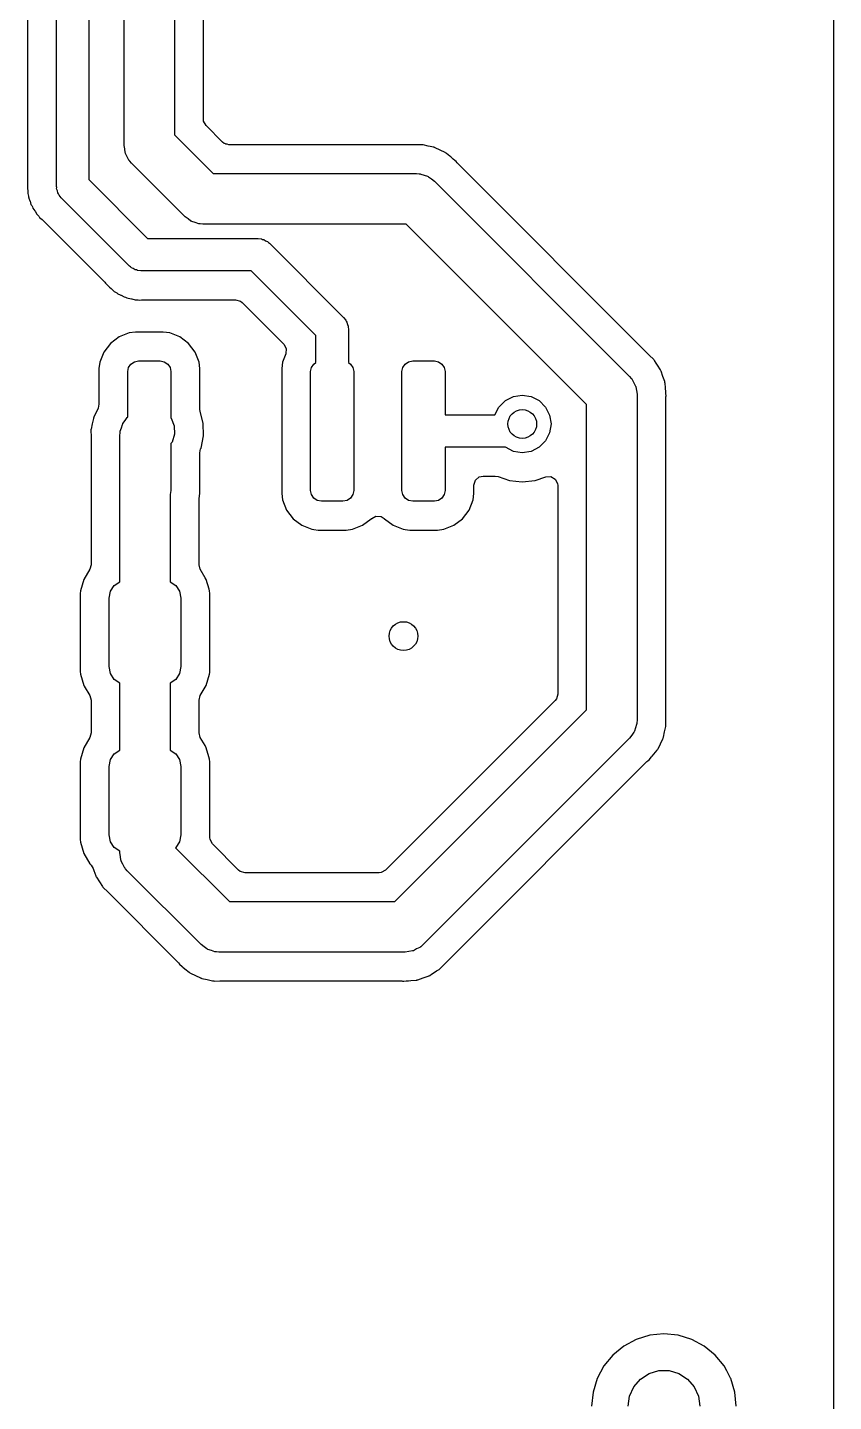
# Model space of a CAD drawing. Extents: x 0.23 to 2.97, y 0.23 to 2.17.
# Drawn here: x 2.529 to 2.97, y 0.635 to 1.387 of the extents above; entities that cross this region are included whole.
import ezdxf

# ---------------------------------------------------------------- set-up
doc = ezdxf.new("R2010")
doc.units = 0
doc.header["$MEASUREMENT"] = 0
doc.layers.add('BLACK', color=7, linetype='CONTINUOUS')

msp = doc.modelspace()

# ---------------------------------------------------------------- linework, layer by layer
at = {"layer": 'BLACK', "linetype": 'CONTINUOUS'}
for p, q in [((2.9703, 2.16533), (2.9703, 0.234665)), ((2.58222, 1.361), (2.58222, 1.68269)), ((2.60978, 1.68191), (2.60978, 1.361)), ((2.62555, 1.33663), (2.62555, 1.67115)), ((2.56286, 1.46954), (2.56286, 1.3036)), ((2.54514, 1.29993), (2.54514, 1.46363)), ((2.52937, 1.4429), (2.52937, 1.3032)), ((2.58222, 1.32234), (2.58222, 1.361)), ((2.60978, 1.361), (2.60978, 1.32805)), ((2.62566, 1.33558), (2.62555, 1.33663)), ((2.627, 1.33313), (2.62566, 1.33558)), ((2.63604, 1.32409), (2.627, 1.33313)), ((2.60978, 1.32805), (2.63096, 1.30687)), ((2.63687, 1.32342), (2.63604, 1.32409)), ((2.63764, 1.32319), (2.63687, 1.32342)), ((2.63783, 1.32306), (2.63764, 1.32319)), ((2.63861, 1.32291), (2.63783, 1.32306)), ((2.63955, 1.32263), (2.63861, 1.32291)), ((2.64, 1.32263), (2.63955, 1.32263)), ((2.64009, 1.32261), (2.64, 1.32263)), ((2.65191, 1.32261), (2.64009, 1.32261)), ((2.652, 1.32263), (2.65191, 1.32261)), ((2.69, 1.32263), (2.652, 1.32263)), ((2.69009, 1.32261), (2.69, 1.32263)), ((2.70191, 1.32261), (2.69009, 1.32261)), ((2.702, 1.32263), (2.70191, 1.32261)), ((2.74, 1.32263), (2.702, 1.32263)), ((2.74009, 1.32261), (2.74, 1.32263)), ((2.74573, 1.32261), (2.74009, 1.32261)), ((2.74858, 1.32194), (2.74573, 1.32261)), ((2.58255, 1.32038), (2.58222, 1.32234)), ((2.58279, 1.31841), (2.58255, 1.32038)), ((2.58292, 1.31815), (2.58279, 1.31841)), ((2.58297, 1.31787), (2.58292, 1.31815)), ((2.58391, 1.31612), (2.58297, 1.31787)), ((2.58479, 1.31433), (2.58391, 1.31612)), ((2.75155, 1.32133), (2.74858, 1.32194)), ((2.75182, 1.32123), (2.75155, 1.32133)), ((2.75155, 1.32133), (2.75155, 1.32133)), ((2.75155, 1.32133), (2.75155, 1.32133)), ((2.75155, 1.32133), (2.75155, 1.32133)), ((2.75209, 1.32114), (2.75182, 1.32124)), ((2.75182, 1.32124), (2.75182, 1.32123)), ((2.75236, 1.32104), (2.75209, 1.32114)), ((2.75209, 1.32114), (2.75209, 1.32114)), ((2.75507, 1.31968), (2.75236, 1.32104)), ((2.75236, 1.32104), (2.75236, 1.32104)), ((2.75236, 1.32104), (2.75236, 1.32104)), ((2.75236, 1.32104), (2.75236, 1.32104)), ((2.75781, 1.31841), (2.75507, 1.31968)), ((2.75805, 1.31825), (2.75781, 1.31841)), ((2.7583, 1.3181), (2.75805, 1.31826)), ((2.75805, 1.31826), (2.75805, 1.31825)), ((2.75854, 1.31794), (2.75829, 1.3181)), ((2.75829, 1.3181), (2.7583, 1.3181)), ((2.76034, 1.31642), (2.75854, 1.31794)), ((2.76085, 1.316), (2.76034, 1.31642)), ((2.76187, 1.3152), (2.76085, 1.316)), ((2.76209, 1.31497), (2.76187, 1.3152)), ((2.76225, 1.31482), (2.76209, 1.31497)), ((2.58504, 1.31403), (2.58479, 1.31433)), ((2.58513, 1.31388), (2.58504, 1.31403)), ((2.58534, 1.31368), (2.58513, 1.31388)), ((2.58626, 1.3126), (2.58534, 1.31368)), ((2.61551, 1.28334), (2.58626, 1.3126)), ((2.76305, 1.31415), (2.76225, 1.31482)), ((2.76383, 1.3135), (2.76305, 1.31415)), ((2.76439, 1.31275), (2.76383, 1.3135)), ((2.76486, 1.3122), (2.76439, 1.31275)), ((2.86959, 1.20747), (2.76486, 1.3122)), ((2.52932, 1.30258), (2.52929, 1.30227)), ((2.52929, 1.30227), (2.52937, 1.29954)), ((2.52937, 1.3032), (2.52931, 1.30258)), ((2.52931, 1.30258), (2.52932, 1.30258)), ((2.54529, 1.29924), (2.54514, 1.29993)), ((2.56286, 1.3036), (2.59502, 1.27143)), ((2.63096, 1.30687), (2.74219, 1.30687)), ((2.74219, 1.30687), (2.74361, 1.30675)), ((2.74361, 1.30675), (2.74389, 1.30676)), ((2.74389, 1.30676), (2.74406, 1.30671)), ((2.74406, 1.30671), (2.74446, 1.30668)), ((2.74446, 1.30668), (2.74634, 1.30603)), ((2.74634, 1.30603), (2.74824, 1.30547)), ((2.74824, 1.30547), (2.74848, 1.3053)), ((2.74848, 1.3053), (2.74875, 1.30521)), ((2.74875, 1.30521), (2.75032, 1.30398)), ((2.75032, 1.30398), (2.75193, 1.30283)), ((2.75193, 1.30283), (2.85874, 1.19602)), ((2.52937, 1.29954), (2.52937, 1.29838)), ((2.52937, 1.29838), (2.52941, 1.29811)), ((2.52941, 1.29811), (2.52943, 1.29788)), ((2.52943, 1.29788), (2.52948, 1.29605)), ((2.52948, 1.29605), (2.52948, 1.29605)), ((2.52948, 1.29605), (2.5297, 1.2953)), ((2.5297, 1.2953), (2.52986, 1.29453)), ((2.52986, 1.29453), (2.52994, 1.29392)), ((2.52994, 1.29392), (2.52996, 1.29376)), ((2.52996, 1.29376), (2.5301, 1.29339)), ((2.5301, 1.29339), (2.53063, 1.29205)), ((2.54525, 1.29854), (2.54529, 1.29924)), ((2.54567, 1.29746), (2.54525, 1.29854)), ((2.54591, 1.29633), (2.54567, 1.29746)), ((2.54632, 1.29576), (2.54591, 1.29633)), ((2.54657, 1.29511), (2.54632, 1.29576)), ((2.54774, 1.29367), (2.54657, 1.29511)), ((2.58509, 1.25631), (2.54774, 1.29367)), ((2.53063, 1.29205), (2.53071, 1.29183)), ((2.53071, 1.29183), (2.53122, 1.29007)), ((2.53122, 1.29007), (2.53122, 1.29007)), ((2.53122, 1.29007), (2.53162, 1.2894)), ((2.53162, 1.2894), (2.53196, 1.2887)), ((2.53196, 1.2887), (2.53225, 1.28797)), ((2.53225, 1.28797), (2.53225, 1.28797)), ((2.53225, 1.28797), (2.53333, 1.28649)), ((2.53333, 1.28649), (2.53345, 1.28629)), ((2.53345, 1.28629), (2.53439, 1.28472)), ((2.53439, 1.28472), (2.53494, 1.28416)), ((2.53494, 1.28416), (2.53545, 1.28357)), ((2.53545, 1.28357), (2.53591, 1.28294)), ((2.53591, 1.28294), (2.53732, 1.28177)), ((2.53732, 1.28177), (2.53749, 1.28161)), ((2.53749, 1.28161), (2.57163, 1.24747)), ((2.61713, 1.28219), (2.61551, 1.28334)), ((2.6187, 1.28097), (2.61713, 1.28219)), ((2.61897, 1.28087), (2.6187, 1.28097)), ((2.6192, 1.28071), (2.61897, 1.28087)), ((2.62111, 1.28014), (2.6192, 1.28071)), ((2.62299, 1.2795), (2.62111, 1.28014)), ((2.62338, 1.27946), (2.62299, 1.2795)), ((2.62355, 1.27941), (2.62338, 1.27946)), ((2.62383, 1.27942), (2.62355, 1.27941)), ((2.62525, 1.27931), (2.62383, 1.27942)), ((2.73648, 1.27931), (2.62525, 1.27931)), ((2.83522, 1.18057), (2.73648, 1.27931)), ((2.59502, 1.27143), (2.65543, 1.27143)), ((2.65543, 1.27143), (2.65727, 1.27124)), ((2.65727, 1.27124), (2.65791, 1.27095)), ((2.65791, 1.27095), (2.6586, 1.27084)), ((2.6586, 1.27084), (2.65957, 1.27021)), ((2.65957, 1.27021), (2.66063, 1.26974)), ((2.66063, 1.26974), (2.6611, 1.26922)), ((2.6611, 1.26922), (2.66169, 1.26884)), ((2.66169, 1.26884), (2.70226, 1.22826)), ((2.58568, 1.25593), (2.58509, 1.25631)), ((2.58615, 1.25541), (2.58568, 1.25593)), ((2.58721, 1.25494), (2.58615, 1.25541)), ((2.58818, 1.2543), (2.58721, 1.25494)), ((2.57163, 1.24747), (2.57202, 1.24699)), ((2.58887, 1.2542), (2.58818, 1.2543)), ((2.58951, 1.25391), (2.58887, 1.2542)), ((2.59136, 1.25372), (2.58951, 1.25391)), ((2.65176, 1.25372), (2.59136, 1.25372)), ((2.68714, 1.21833), (2.65176, 1.25372)), ((2.57202, 1.24699), (2.57203, 1.24699)), ((2.57203, 1.24699), (2.57223, 1.24675)), ((2.57223, 1.24675), (2.57422, 1.24489)), ((2.57422, 1.24489), (2.57504, 1.24407)), ((2.57504, 1.24407), (2.57504, 1.24407)), ((2.57504, 1.24407), (2.57525, 1.2439)), ((2.57525, 1.2439), (2.57543, 1.24375)), ((2.57543, 1.24375), (2.57677, 1.24249)), ((2.57677, 1.24249), (2.57745, 1.24212)), ((2.57745, 1.24212), (2.5781, 1.24169)), ((2.5781, 1.24169), (2.57872, 1.24121)), ((2.57872, 1.24121), (2.57998, 1.24067)), ((2.57998, 1.24067), (2.5804, 1.24048)), ((2.5804, 1.24048), (2.58061, 1.24038)), ((2.58061, 1.24038), (2.58222, 1.2395)), ((2.58222, 1.2395), (2.58298, 1.2393)), ((2.58298, 1.2393), (2.58371, 1.23905)), ((2.58371, 1.23905), (2.58443, 1.23874)), ((2.58443, 1.23874), (2.58624, 1.23845)), ((2.58624, 1.23845), (2.58647, 1.2384)), ((2.58647, 1.2384), (2.58824, 1.23795)), ((2.58824, 1.23795), (2.58903, 1.23795)), ((2.58903, 1.23795), (2.5898, 1.23789)), ((2.5898, 1.23789), (2.58988, 1.23788)), ((2.58988, 1.23788), (2.59058, 1.23777)), ((2.59058, 1.23777), (2.59175, 1.23788)), ((2.59175, 1.23788), (2.5924, 1.23794)), ((2.5924, 1.23794), (2.59263, 1.23795)), ((2.59263, 1.23795), (2.64317, 1.23795)), ((2.64317, 1.23795), (2.64585, 1.23716)), ((2.64585, 1.23716), (2.64668, 1.2365)), ((2.64668, 1.2365), (2.66952, 1.21365)), ((2.70226, 1.22826), (2.70343, 1.22682)), ((2.70343, 1.22682), (2.70368, 1.22617)), ((2.70368, 1.22617), (2.70409, 1.2256)), ((2.70409, 1.2256), (2.70433, 1.22447)), ((2.57937, 1.21767), (2.57463, 1.21407)), ((2.58491, 1.21985), (2.57937, 1.21767)), ((2.57937, 1.21767), (2.57937, 1.21767)), ((2.5884, 1.22027), (2.58491, 1.21985)), ((2.6036, 1.22027), (2.5884, 1.22027)), ((2.5884, 1.22027), (2.5884, 1.22027)), ((2.60709, 1.21985), (2.6036, 1.22027)), ((2.6036, 1.22027), (2.6036, 1.22027)), ((2.61263, 1.21767), (2.60709, 1.21985)), ((2.60709, 1.21985), (2.60709, 1.21985)), ((2.61737, 1.21407), (2.61263, 1.21767)), ((2.61263, 1.21767), (2.61263, 1.21767)), ((2.68714, 1.20359), (2.68714, 1.21833)), ((2.70433, 1.22447), (2.70475, 1.22339)), ((2.70475, 1.22339), (2.70471, 1.22269)), ((2.70471, 1.22269), (2.70486, 1.222)), ((2.70486, 1.222), (2.70486, 1.20359)), ((2.57463, 1.21407), (2.57103, 1.20932)), ((2.62097, 1.20932), (2.61737, 1.21407)), ((2.66952, 1.21365), (2.67086, 1.2112)), ((2.67086, 1.2112), (2.67066, 1.20841)), ((2.56884, 1.20378), (2.56842, 1.2003)), ((2.57103, 1.20932), (2.56884, 1.20378)), ((2.57103, 1.20932), (2.57103, 1.20932)), ((2.58464, 1.20086), (2.58592, 1.20277)), ((2.58592, 1.20277), (2.58783, 1.20405)), ((2.58783, 1.20405), (2.59009, 1.2045)), ((2.59009, 1.2045), (2.60191, 1.2045)), ((2.60191, 1.2045), (2.60417, 1.20405)), ((2.60417, 1.20405), (2.60608, 1.20277)), ((2.60608, 1.20277), (2.60736, 1.20086)), ((2.62316, 1.20378), (2.62097, 1.20932)), ((2.62097, 1.20932), (2.62097, 1.20932)), ((2.62358, 1.2003), (2.62316, 1.20378)), ((2.62316, 1.20378), (2.62316, 1.20378)), ((2.66884, 1.20378), (2.66842, 1.2003)), ((2.67063, 1.20832), (2.66884, 1.20378)), ((2.67066, 1.20841), (2.67063, 1.20832)), ((2.68464, 1.20086), (2.68592, 1.20277)), ((2.68592, 1.20277), (2.68714, 1.20359)), ((2.70486, 1.20359), (2.70608, 1.20277)), ((2.70608, 1.20277), (2.70736, 1.20086)), ((2.73464, 1.20086), (2.73592, 1.20277)), ((2.73592, 1.20277), (2.73783, 1.20405)), ((2.73783, 1.20405), (2.74009, 1.2045)), ((2.74009, 1.2045), (2.75191, 1.2045)), ((2.75191, 1.2045), (2.75417, 1.20405)), ((2.75417, 1.20405), (2.75608, 1.20277)), ((2.75608, 1.20277), (2.75736, 1.20086)), ((2.87179, 1.2054), (2.86959, 1.20747)), ((2.87197, 1.20518), (2.87179, 1.2054)), ((2.87198, 1.20518), (2.87197, 1.20518)), ((2.87216, 1.20496), (2.87198, 1.20518)), ((2.87216, 1.20495), (2.87216, 1.20496)), ((2.87234, 1.20473), (2.87216, 1.20495)), ((2.87328, 1.2032), (2.87234, 1.20473)), ((2.87234, 1.20473), (2.87234, 1.20473)), ((2.87392, 1.20215), (2.87328, 1.2032)), ((2.56842, 1.2003), (2.56842, 1.18074)), ((2.58419, 1.1986), (2.58464, 1.20086)), ((2.58419, 1.17379), (2.58419, 1.1986)), ((2.60736, 1.20086), (2.60781, 1.1986)), ((2.60781, 1.1986), (2.60781, 1.1732)), ((2.62358, 1.17801), (2.62358, 1.2003)), ((2.62358, 1.2003), (2.62358, 1.2003)), ((2.66842, 1.2003), (2.66842, 1.13194)), ((2.68419, 1.1986), (2.68464, 1.20086)), ((2.68419, 1.13364), (2.68419, 1.1986)), ((2.70736, 1.20086), (2.70781, 1.1986)), ((2.70781, 1.1986), (2.70781, 1.13364)), ((2.73419, 1.1986), (2.73464, 1.20086)), ((2.73419, 1.13364), (2.73419, 1.1986)), ((2.75736, 1.20086), (2.75781, 1.1986)), ((2.75781, 1.1986), (2.75781, 1.17498)), ((2.85874, 1.19602), (2.85966, 1.19493)), ((2.85966, 1.19493), (2.85987, 1.19474)), ((2.85987, 1.19474), (2.85996, 1.19459)), ((2.87558, 1.19963), (2.87392, 1.20215)), ((2.87571, 1.19937), (2.87558, 1.19963)), ((2.87572, 1.19937), (2.87571, 1.19937)), ((2.87584, 1.19911), (2.87572, 1.19937)), ((2.87596, 1.19885), (2.87584, 1.19911)), ((2.87584, 1.19911), (2.87584, 1.19911)), ((2.87691, 1.19598), (2.87596, 1.19885)), ((2.87596, 1.19885), (2.87596, 1.19885)), ((2.87795, 1.19314), (2.87691, 1.19598)), ((2.85996, 1.19459), (2.86021, 1.19428)), ((2.86021, 1.19428), (2.86109, 1.1925)), ((2.86109, 1.1925), (2.86203, 1.19075)), ((2.86203, 1.19075), (2.86208, 1.19047)), ((2.86208, 1.19047), (2.86221, 1.19021)), ((2.86221, 1.19021), (2.86245, 1.18824)), ((2.86245, 1.18824), (2.86278, 1.18628)), ((2.87801, 1.19285), (2.87795, 1.19314)), ((2.87795, 1.19314), (2.87795, 1.19314)), ((2.87802, 1.19286), (2.87801, 1.19285)), ((2.87808, 1.19257), (2.87802, 1.19286)), ((2.87813, 1.19229), (2.87808, 1.19257)), ((2.87808, 1.19257), (2.87808, 1.19257)), ((2.87835, 1.18983), (2.87813, 1.19229)), ((2.87813, 1.19229), (2.87813, 1.19229)), ((2.8784, 1.18928), (2.87835, 1.18983)), ((2.87855, 1.188), (2.8784, 1.18928)), ((2.87855, 1.18767), (2.87855, 1.188)), ((2.87856, 1.18746), (2.87855, 1.18767)), ((2.87862, 1.1867), (2.87856, 1.18746)), ((2.56842, 1.18074), (2.56796, 1.17864)), ((2.78726, 1.17926), (2.79074, 1.18274)), ((2.79074, 1.18274), (2.79513, 1.18498)), ((2.79513, 1.18498), (2.8, 1.18575)), ((2.8, 1.18575), (2.80487, 1.18498)), ((2.80487, 1.18498), (2.80926, 1.18274)), ((2.80926, 1.18274), (2.81274, 1.17926)), ((2.83522, 1.01371), (2.83522, 1.18057)), ((2.86278, 1.18628), (2.86278, 1.008)), ((2.87855, 1.18376), (2.8786, 1.18448)), ((2.87855, 1.00843), (2.87855, 1.18376)), ((2.8786, 1.18448), (2.87864, 1.18477)), ((2.87874, 1.18541), (2.87862, 1.1867)), ((2.87864, 1.18477), (2.87874, 1.18541)), ((2.56536, 1.17307), (2.56475, 1.17011)), ((2.56545, 1.17335), (2.56536, 1.17307)), ((2.56554, 1.17362), (2.56545, 1.17335)), ((2.56545, 1.17335), (2.56545, 1.17335)), ((2.56555, 1.17362), (2.56554, 1.17362)), ((2.56564, 1.17389), (2.56555, 1.17362)), ((2.567, 1.17659), (2.56564, 1.17389)), ((2.56796, 1.17864), (2.567, 1.17659)), ((2.5827, 1.17184), (2.58385, 1.17346)), ((2.58385, 1.17346), (2.58419, 1.17379)), ((2.60781, 1.1732), (2.60784, 1.17317)), ((2.60784, 1.17317), (2.60949, 1.16895)), ((2.62375, 1.17672), (2.62358, 1.17801)), ((2.62543, 1.17043), (2.62375, 1.17672)), ((2.75781, 1.17498), (2.78508, 1.17498)), ((2.78508, 1.17498), (2.78726, 1.17926)), ((2.81274, 1.17926), (2.81498, 1.17487)), ((2.81498, 1.17487), (2.81575, 1.17)), ((2.56399, 1.1666), (2.56396, 1.16631)), ((2.56396, 1.16631), (2.56405, 1.16329)), ((2.56401, 1.16688), (2.56399, 1.1666)), ((2.56399, 1.1666), (2.56399, 1.1666)), ((2.56402, 1.16688), (2.56401, 1.16688)), ((2.56405, 1.16717), (2.56402, 1.16688)), ((2.56475, 1.17011), (2.56405, 1.16717)), ((2.57982, 1.16372), (2.57994, 1.16514)), ((2.57992, 1.16542), (2.57997, 1.16559)), ((2.57994, 1.16514), (2.57992, 1.16542)), ((2.57997, 1.16559), (2.58001, 1.16598)), ((2.58001, 1.16598), (2.58065, 1.16786)), ((2.58065, 1.16786), (2.58122, 1.16977)), ((2.58122, 1.16977), (2.58139, 1.17)), ((2.58139, 1.17), (2.58148, 1.17027)), ((2.58148, 1.17027), (2.5827, 1.17184)), ((2.60949, 1.16895), (2.60967, 1.16441)), ((2.62564, 1.16353), (2.62543, 1.17043)), ((2.81498, 1.16513), (2.81274, 1.16074)), ((2.81575, 1.17), (2.81498, 1.16513)), ((2.56405, 1.16329), (2.56405, 1.09305)), ((2.57982, 1.108), (2.57982, 1.16372)), ((2.60838, 1.16007), (2.60781, 1.15927)), ((2.60781, 1.15927), (2.60781, 1.13364)), ((2.60967, 1.16441), (2.60838, 1.16007)), ((2.62424, 1.15676), (2.62564, 1.16353)), ((2.79074, 1.15726), (2.75781, 1.15726)), ((2.75781, 1.15726), (2.75781, 1.13364)), ((2.79513, 1.15502), (2.79074, 1.15726)), ((2.79074, 1.15726), (2.79074, 1.15726)), ((2.80926, 1.15726), (2.80487, 1.15502)), ((2.81274, 1.16074), (2.80926, 1.15726)), ((2.62358, 1.15425), (2.62404, 1.15634)), ((2.62358, 1.13194), (2.62358, 1.15425)), ((2.62404, 1.15634), (2.62424, 1.15676)), ((2.8, 1.15425), (2.79513, 1.15502)), ((2.80487, 1.15502), (2.8, 1.15425)), ((2.77358, 1.13653), (2.77437, 1.13921)), ((2.77358, 1.13194), (2.77358, 1.13653)), ((2.77437, 1.13921), (2.77648, 1.14104)), ((2.77648, 1.14104), (2.77854, 1.14149)), ((2.77854, 1.14149), (2.78521, 1.14149)), ((2.78521, 1.14149), (2.78685, 1.14121)), ((2.78685, 1.14121), (2.79294, 1.13908)), ((2.79294, 1.13908), (2.8, 1.13828)), ((2.8, 1.13828), (2.80706, 1.13908)), ((2.80706, 1.13908), (2.81285, 1.14111)), ((2.81285, 1.14111), (2.81565, 1.14125)), ((2.81565, 1.14125), (2.81807, 1.13986)), ((2.81807, 1.13986), (2.81936, 1.13738)), ((2.81936, 1.13738), (2.81945, 1.13643)), ((2.81945, 1.13643), (2.81945, 1.02229)), ((2.60781, 1.13364), (2.60738, 1.13146)), ((2.60738, 1.13146), (2.60738, 1.108)), ((2.62315, 1.12819), (2.62316, 1.12848)), ((2.62315, 1.09305), (2.62315, 1.12819)), ((2.62316, 1.12848), (2.62326, 1.12925)), ((2.62326, 1.12925), (2.62358, 1.13194)), ((2.66842, 1.13194), (2.66884, 1.12846)), ((2.66884, 1.12846), (2.67103, 1.12292)), ((2.68464, 1.13138), (2.68419, 1.13364)), ((2.68592, 1.12946), (2.68464, 1.13138)), ((2.68783, 1.12818), (2.68592, 1.12946)), ((2.69009, 1.12773), (2.68783, 1.12818)), ((2.70191, 1.12773), (2.69009, 1.12773)), ((2.70417, 1.12818), (2.70191, 1.12773)), ((2.70608, 1.12946), (2.70417, 1.12818)), ((2.70736, 1.13138), (2.70608, 1.12946)), ((2.70781, 1.13364), (2.70736, 1.13138)), ((2.73464, 1.13138), (2.73419, 1.13364)), ((2.73592, 1.12946), (2.73464, 1.13138)), ((2.73783, 1.12818), (2.73592, 1.12946)), ((2.74009, 1.12773), (2.73783, 1.12818)), ((2.75191, 1.12773), (2.74009, 1.12773)), ((2.75417, 1.12818), (2.75191, 1.12773)), ((2.75608, 1.12946), (2.75417, 1.12818)), ((2.75736, 1.13138), (2.75608, 1.12946)), ((2.75781, 1.13364), (2.75736, 1.13138)), ((2.77097, 1.12292), (2.77316, 1.12846)), ((2.77316, 1.12846), (2.77358, 1.13194)), ((2.67103, 1.12292), (2.67103, 1.12292)), ((2.67103, 1.12292), (2.67463, 1.11817)), ((2.71765, 1.11837), (2.71995, 1.11963)), ((2.71995, 1.11963), (2.72273, 1.11943)), ((2.76737, 1.11817), (2.77097, 1.12292)), ((2.67463, 1.11817), (2.67937, 1.11457)), ((2.67937, 1.11457), (2.67937, 1.11457)), ((2.67937, 1.11457), (2.68491, 1.11238)), ((2.68491, 1.11238), (2.68491, 1.11238)), ((2.68491, 1.11238), (2.68602, 1.11225)), ((2.68602, 1.11225), (2.6884, 1.11196)), ((2.7036, 1.11196), (2.70709, 1.11238)), ((2.70709, 1.11238), (2.71263, 1.11457)), ((2.71263, 1.11457), (2.71737, 1.11817)), ((2.71737, 1.11817), (2.71749, 1.11829)), ((2.71737, 1.11817), (2.71737, 1.11817)), ((2.71749, 1.11829), (2.71763, 1.11836)), ((2.71763, 1.11836), (2.71765, 1.11837)), ((2.71765, 1.11837), (2.71765, 1.11837)), ((2.72273, 1.11943), (2.72451, 1.11829)), ((2.72451, 1.11829), (2.72463, 1.11817)), ((2.72463, 1.11817), (2.72937, 1.11457)), ((2.72937, 1.11457), (2.72937, 1.11457)), ((2.72937, 1.11457), (2.73491, 1.11238)), ((2.73491, 1.11238), (2.73491, 1.11238)), ((2.73491, 1.11238), (2.73602, 1.11225)), ((2.73602, 1.11225), (2.7384, 1.11196)), ((2.7536, 1.11196), (2.75709, 1.11238)), ((2.75709, 1.11238), (2.76263, 1.11457)), ((2.76263, 1.11457), (2.76737, 1.11817)), ((2.57982, 1.08368), (2.57982, 1.108)), ((2.60738, 1.108), (2.60738, 1.08368)), ((2.6884, 1.11196), (2.6884, 1.11196)), ((2.6884, 1.11196), (2.7036, 1.11196)), ((2.7036, 1.11196), (2.7036, 1.11196)), ((2.7384, 1.11196), (2.7384, 1.11196)), ((2.7384, 1.11196), (2.7536, 1.11196)), ((2.7536, 1.11196), (2.7536, 1.11196)), ((2.56336, 1.09052), (2.56007, 1.08495)), ((2.56405, 1.09305), (2.56336, 1.09052)), ((2.62384, 1.09052), (2.62315, 1.09305)), ((2.62655, 1.08593), (2.62384, 1.09052)), ((2.56007, 1.08495), (2.55826, 1.07874)), ((2.5768, 1.08166), (2.57982, 1.08368)), ((2.60738, 1.08368), (2.6104, 1.08166)), ((2.62713, 1.08495), (2.62655, 1.08593)), ((2.62865, 1.07972), (2.62713, 1.08495)), ((2.55826, 1.07874), (2.55815, 1.07729)), ((2.55815, 1.07729), (2.55815, 1.03471)), ((2.55826, 1.07874), (2.55826, 1.07874)), ((2.57391, 1.0747), (2.57466, 1.07847)), ((2.57391, 1.0373), (2.57391, 1.0747)), ((2.57466, 1.07847), (2.5768, 1.08166)), ((2.6104, 1.08166), (2.61253, 1.07847)), ((2.61253, 1.07847), (2.61328, 1.0747)), ((2.61328, 1.0747), (2.61328, 1.0373)), ((2.62894, 1.07874), (2.62865, 1.07972)), ((2.62905, 1.07729), (2.62894, 1.07874)), ((2.62894, 1.07874), (2.62894, 1.07874)), ((2.62905, 1.03471), (2.62905, 1.07729)), ((2.57466, 1.03353), (2.57391, 1.0373)), ((2.61328, 1.0373), (2.61253, 1.03353)), ((2.55815, 1.03471), (2.55826, 1.03326)), ((2.55826, 1.03326), (2.55826, 1.03326)), ((2.55826, 1.03326), (2.56007, 1.02705)), ((2.5768, 1.03034), (2.57466, 1.03353)), ((2.57982, 1.02832), (2.5768, 1.03034)), ((2.6104, 1.03034), (2.60738, 1.02832)), ((2.61253, 1.03353), (2.6104, 1.03034)), ((2.62713, 1.02705), (2.62894, 1.03326)), ((2.62894, 1.03326), (2.629, 1.03412)), ((2.629, 1.03412), (2.62905, 1.03471)), ((2.56007, 1.02705), (2.56027, 1.0267)), ((2.56027, 1.0267), (2.56336, 1.02148)), ((2.57982, 1.009), (2.57982, 1.02832)), ((2.60738, 1.02832), (2.60738, 1.009)), ((2.62384, 1.02148), (2.62713, 1.02705)), ((2.81945, 1.02229), (2.81867, 1.01961)), ((2.56336, 1.02148), (2.56336, 1.02148)), ((2.56336, 1.02148), (2.56336, 1.02148)), ((2.56336, 1.02148), (2.56405, 1.01895)), ((2.56405, 1.01895), (2.56405, 1.00105)), ((2.62315, 1.01895), (2.62384, 1.02148)), ((2.62315, 1.00105), (2.62315, 1.01895)), ((2.62384, 1.02148), (2.62384, 1.02148)), ((2.62384, 1.02148), (2.62384, 1.02148)), ((2.818, 1.01879), (2.72521, 0.926)), ((2.81867, 1.01961), (2.818, 1.01879)), ((2.57982, 0.99168), (2.57982, 1.009)), ((2.60738, 1.009), (2.60738, 0.99168)), ((2.73029, 0.90878), (2.83522, 1.01371)), ((2.86278, 1.008), (2.86266, 1.00658)), ((2.87864, 1.00541), (2.87855, 1.00843)), ((2.56405, 1.00105), (2.56336, 0.998525)), ((2.62384, 0.998525), (2.62315, 1.00105)), ((2.8599, 0.999873), (2.85874, 0.998256)), ((2.86112, 1.00144), (2.8599, 0.999873)), ((2.86121, 1.00171), (2.86112, 1.00144)), ((2.86138, 1.00195), (2.86121, 1.00171)), ((2.86195, 1.00385), (2.86138, 1.00195)), ((2.86259, 1.00573), (2.86195, 1.00385)), ((2.86262, 1.00613), (2.86259, 1.00573)), ((2.86267, 1.0063), (2.86262, 1.00613)), ((2.86266, 1.00658), (2.86267, 1.0063)), ((2.87724, 0.998643), (2.87785, 1.0016)), ((2.87785, 1.0016), (2.87855, 1.00455)), ((2.87855, 1.00455), (2.87858, 1.00483)), ((2.87855, 1.00455), (2.87855, 1.00455)), ((2.87858, 1.00483), (2.87861, 1.00512)), ((2.87858, 1.00483), (2.87858, 1.00483)), ((2.87861, 1.00512), (2.87864, 1.00541)), ((2.87861, 1.00512), (2.87861, 1.00512)), ((2.87864, 1.00541), (2.87864, 1.00541)), ((2.56007, 0.992953), (2.55826, 0.986739)), ((2.56336, 0.998525), (2.56007, 0.992953)), ((2.62643, 0.994134), (2.62384, 0.998525)), ((2.62713, 0.992953), (2.62643, 0.994134)), ((2.62857, 0.988019), (2.62713, 0.992953)), ((2.85874, 0.998256), (2.74574, 0.885256)), ((2.87385, 0.991653), (2.87401, 0.991894)), ((2.87401, 0.991894), (2.87402, 0.991893)), ((2.87402, 0.991893), (2.87417, 0.992135)), ((2.87417, 0.992137), (2.87432, 0.992383)), ((2.87417, 0.992135), (2.87417, 0.992137)), ((2.87432, 0.992383), (2.8756, 0.995124)), ((2.87432, 0.992383), (2.87432, 0.992383)), ((2.87432, 0.992383), (2.87432, 0.992383)), ((2.8756, 0.995124), (2.87695, 0.997825)), ((2.87695, 0.997826), (2.87705, 0.998097)), ((2.87695, 0.997825), (2.87695, 0.997826)), ((2.87695, 0.997826), (2.87695, 0.997826)), ((2.87705, 0.998097), (2.87706, 0.998096)), ((2.87706, 0.998096), (2.87715, 0.998368)), ((2.87715, 0.998369), (2.87724, 0.998643)), ((2.87715, 0.998368), (2.87715, 0.998369)), ((2.87724, 0.998643), (2.87724, 0.998643)), ((2.55826, 0.986739), (2.55815, 0.985287)), ((2.55815, 0.985287), (2.55815, 0.942713)), ((2.55826, 0.986739), (2.55826, 0.986739)), ((2.57391, 0.982701), (2.57466, 0.986467)), ((2.57466, 0.986467), (2.5768, 0.989661)), ((2.5768, 0.989661), (2.57982, 0.99168)), ((2.60738, 0.99168), (2.6104, 0.989661)), ((2.6104, 0.989661), (2.61253, 0.986467)), ((2.61253, 0.986467), (2.61328, 0.982701)), ((2.62894, 0.986739), (2.62857, 0.988019)), ((2.62905, 0.985287), (2.62894, 0.986739)), ((2.62894, 0.986739), (2.62894, 0.986739)), ((2.62905, 0.943845), (2.62905, 0.985287)), ((2.7572, 0.87441), (2.86812, 0.98533)), ((2.86812, 0.98533), (2.86866, 0.985801)), ((2.86866, 0.985801), (2.86941, 0.986362)), ((2.86941, 0.986362), (2.87074, 0.987936)), ((2.87074, 0.987936), (2.87088, 0.988095)), ((2.87088, 0.988095), (2.87111, 0.988324)), ((2.87111, 0.988324), (2.87191, 0.989337)), ((2.87191, 0.989337), (2.87385, 0.991653)), ((2.87385, 0.991653), (2.87385, 0.991653)), ((2.57391, 0.945299), (2.57391, 0.982701)), ((2.61328, 0.982701), (2.61328, 0.945299)), ((2.55815, 0.942713), (2.55826, 0.941261)), ((2.55826, 0.941261), (2.55826, 0.941261)), ((2.55826, 0.941261), (2.56007, 0.935047)), ((2.57466, 0.941533), (2.57391, 0.945299)), ((2.5768, 0.938339), (2.57466, 0.941533)), ((2.61253, 0.941533), (2.6104, 0.938339)), ((2.61328, 0.945299), (2.61253, 0.941533)), ((2.62916, 0.94279), (2.62905, 0.943845)), ((2.6305, 0.940337), (2.62916, 0.94279)), ((2.64484, 0.926), (2.6305, 0.940337)), ((2.56007, 0.935047), (2.56336, 0.929478)), ((2.57982, 0.93632), (2.5768, 0.938339)), ((2.57982, 0.935457), (2.57982, 0.93632)), ((2.58015, 0.933497), (2.57982, 0.935457)), ((2.58039, 0.931525), (2.58015, 0.933497)), ((2.6104, 0.938339), (2.61028, 0.93826)), ((2.61028, 0.93826), (2.63976, 0.90878)), ((2.56336, 0.929478), (2.56336, 0.929478)), ((2.56336, 0.929478), (2.56336, 0.929478)), ((2.56336, 0.929478), (2.56411, 0.928727)), ((2.56411, 0.928727), (2.56526, 0.926916)), ((2.56526, 0.926916), (2.56569, 0.925755)), ((2.56569, 0.925755), (2.56664, 0.922885)), ((2.58052, 0.931266), (2.58039, 0.931525)), ((2.58057, 0.930982), (2.58052, 0.931266)), ((2.58151, 0.929235), (2.58057, 0.930982)), ((2.58238, 0.92745), (2.58151, 0.929235)), ((2.58264, 0.927144), (2.58238, 0.92745)), ((2.58272, 0.926993), (2.58264, 0.927144)), ((2.58293, 0.9268), (2.58272, 0.926993)), ((2.58385, 0.925713), (2.58293, 0.9268)), ((2.62431, 0.885256), (2.58385, 0.925713)), ((2.64567, 0.925335), (2.64484, 0.926)), ((2.64835, 0.924547), (2.64567, 0.925335)), ((2.72171, 0.924547), (2.64835, 0.924547)), ((2.72276, 0.924661), (2.72171, 0.924547)), ((2.72521, 0.926), (2.72276, 0.924661)), ((2.56664, 0.922885), (2.56676, 0.922623)), ((2.56676, 0.922623), (2.56676, 0.922622)), ((2.56676, 0.922622), (2.56688, 0.922362)), ((2.56688, 0.922362), (2.56688, 0.922364)), ((2.56688, 0.922364), (2.56701, 0.922106)), ((2.56701, 0.922106), (2.56868, 0.919579)), ((2.56868, 0.919579), (2.57026, 0.917006)), ((2.57026, 0.917006), (2.57044, 0.916779)), ((2.57044, 0.916779), (2.57044, 0.916777)), ((2.57044, 0.916777), (2.57062, 0.916554)), ((2.57062, 0.916554), (2.57062, 0.916556)), ((2.57062, 0.916556), (2.57081, 0.916335)), ((2.57081, 0.916335), (2.57081, 0.916335)), ((2.57081, 0.916335), (2.57081, 0.916335)), ((2.57081, 0.916335), (2.57301, 0.91426)), ((2.57301, 0.91426), (2.61138, 0.875884)), ((2.63976, 0.90878), (2.73029, 0.90878)), ((2.62593, 0.884102), (2.62431, 0.885256)), ((2.6275, 0.882881), (2.62593, 0.884102)), ((2.62777, 0.882788), (2.6275, 0.882881)), ((2.628, 0.882621), (2.62777, 0.882788)), ((2.62991, 0.882054), (2.628, 0.882621)), ((2.63179, 0.881408), (2.62991, 0.882054)), ((2.63219, 0.881375), (2.63179, 0.881408)), ((2.63235, 0.881326), (2.63219, 0.881375)), ((2.63264, 0.881338), (2.63235, 0.881326)), ((2.63406, 0.88122), (2.63264, 0.881338)), ((2.736, 0.88122), (2.63406, 0.88122)), ((2.73796, 0.881548), (2.736, 0.88122)), ((2.73993, 0.881793), (2.73796, 0.881548)), ((2.74019, 0.88192), (2.73993, 0.881793)), ((2.74047, 0.881967), (2.74019, 0.88192)), ((2.74222, 0.882913), (2.74047, 0.881967)), ((2.74401, 0.883786), (2.74222, 0.882913)), ((2.74431, 0.884044), (2.74401, 0.883786)), ((2.74446, 0.884126), (2.74431, 0.884044)), ((2.74466, 0.884336), (2.74446, 0.884126)), ((2.74574, 0.885256), (2.74466, 0.884336)), ((2.61138, 0.875884), (2.61186, 0.875339)), ((2.61186, 0.875339), (2.61242, 0.874585)), ((2.61242, 0.874585), (2.61399, 0.873264)), ((2.61399, 0.873264), (2.61415, 0.873119)), ((2.61415, 0.873119), (2.61438, 0.87289)), ((2.61438, 0.87289), (2.61539, 0.872089)), ((2.61539, 0.872089), (2.61771, 0.870146)), ((2.75316, 0.870871), (2.75445, 0.871665)), ((2.75445, 0.871665), (2.75468, 0.871844)), ((2.75445, 0.871665), (2.75445, 0.871665)), ((2.75468, 0.871842), (2.7549, 0.872023)), ((2.75468, 0.871844), (2.75468, 0.871842)), ((2.7549, 0.872026), (2.75512, 0.872211)), ((2.7549, 0.872023), (2.7549, 0.872026)), ((2.75512, 0.872211), (2.7572, 0.87441)), ((2.75512, 0.872211), (2.75512, 0.872211)), ((2.61771, 0.870146), (2.61771, 0.870146)), ((2.61771, 0.870146), (2.61795, 0.869987)), ((2.61795, 0.869987), (2.61795, 0.869984)), ((2.61795, 0.869984), (2.61819, 0.86983)), ((2.61819, 0.86983), (2.61819, 0.869832)), ((2.61819, 0.869832), (2.61844, 0.869681)), ((2.61844, 0.869681), (2.62118, 0.868403)), ((2.62118, 0.868403), (2.62388, 0.867046)), ((2.62388, 0.867046), (2.62415, 0.866947)), ((2.62415, 0.866947), (2.62415, 0.866944)), ((2.62415, 0.866944), (2.62442, 0.866849)), ((2.62442, 0.866849), (2.62442, 0.866852)), ((2.62442, 0.866852), (2.6247, 0.866762)), ((2.6247, 0.866762), (2.62766, 0.86615)), ((2.62766, 0.86615), (2.6306, 0.865453)), ((2.6306, 0.865453), (2.6306, 0.865453)), ((2.6306, 0.865453), (2.63089, 0.865419)), ((2.63089, 0.865419), (2.63089, 0.865416)), ((2.63089, 0.865416), (2.63117, 0.865387)), ((2.63117, 0.865387), (2.63117, 0.86539)), ((2.63117, 0.86539), (2.63146, 0.865365)), ((2.63146, 0.865365), (2.63448, 0.865453)), ((2.63146, 0.865365), (2.63146, 0.865365)), ((2.63448, 0.865453), (2.73349, 0.865453)), ((2.73349, 0.865453), (2.7342, 0.8654)), ((2.7342, 0.8654), (2.73442, 0.865369)), ((2.73442, 0.865369), (2.73513, 0.865264)), ((2.73513, 0.865264), (2.73649, 0.865383)), ((2.73649, 0.865383), (2.73718, 0.865443)), ((2.73718, 0.865443), (2.7374, 0.865453)), ((2.7374, 0.865453), (2.73772, 0.865453)), ((2.73772, 0.865453), (2.739, 0.865603)), ((2.739, 0.865603), (2.74202, 0.865866)), ((2.74202, 0.865866), (2.7423, 0.865925)), ((2.74202, 0.865866), (2.74202, 0.865866)), ((2.7423, 0.865922), (2.74258, 0.865984)), ((2.7423, 0.865925), (2.7423, 0.865922)), ((2.74258, 0.865987), (2.74286, 0.866054)), ((2.74258, 0.865984), (2.74258, 0.865987)), ((2.74286, 0.866054), (2.7457, 0.867088)), ((2.74286, 0.866054), (2.74286, 0.866054)), ((2.7457, 0.867088), (2.74857, 0.868039)), ((2.74857, 0.868039), (2.74883, 0.868161)), ((2.74857, 0.868039), (2.74857, 0.868039)), ((2.74883, 0.868161), (2.74884, 0.868158)), ((2.74884, 0.868158), (2.74909, 0.868283)), ((2.74909, 0.868286), (2.74935, 0.868416)), ((2.74909, 0.868283), (2.74909, 0.868286)), ((2.74935, 0.868416), (2.75042, 0.869117)), ((2.74935, 0.868416), (2.74935, 0.868416)), ((2.74935, 0.868416), (2.74935, 0.868416)), ((2.75042, 0.869117), (2.75188, 0.870077)), ((2.75188, 0.870077), (2.75316, 0.870871)), ((2.8624, 0.669426), (2.85555, 0.665768)), ((2.86982, 0.671678), (2.8624, 0.669426)), ((2.87754, 0.672439), (2.86982, 0.671678)), ((2.86982, 0.671678), (2.86982, 0.671678)), ((2.88526, 0.671678), (2.87754, 0.672439)), ((2.87754, 0.672439), (2.87754, 0.672439)), ((2.89269, 0.669426), (2.88526, 0.671678)), ((2.89953, 0.665768), (2.89269, 0.669426)), ((2.85555, 0.665768), (2.84956, 0.660846)), ((2.90553, 0.660846), (2.89953, 0.665768)), ((2.84463, 0.654848), (2.84098, 0.648005)), ((2.84956, 0.660846), (2.84463, 0.654848)), ((2.91045, 0.654848), (2.90553, 0.660846)), ((2.91188, 0.652172), (2.91045, 0.654848)), ((2.84098, 0.648005), (2.83872, 0.64058)), ((2.86098, 0.643501), (2.86465, 0.647735)), ((2.86465, 0.647735), (2.86937, 0.650764)), ((2.86937, 0.650764), (2.87474, 0.652343)), ((2.87474, 0.652343), (2.88034, 0.652343)), ((2.88034, 0.652343), (2.88572, 0.650764)), ((2.88572, 0.650764), (2.89043, 0.647735)), ((2.89043, 0.647735), (2.8941, 0.643501)), ((2.91401, 0.648189), (2.91188, 0.652172)), ((2.91411, 0.648005), (2.91401, 0.648189)), ((2.91636, 0.64058), (2.91411, 0.648005)), ((2.83872, 0.64058), (2.83796, 0.632858)), ((2.83872, 0.64058), (2.83872, 0.64058)), ((2.85866, 0.638404), (2.86098, 0.643501)), ((2.8941, 0.643501), (2.89643, 0.638404)), ((2.91712, 0.632858), (2.91636, 0.64058)), ((2.91636, 0.64058), (2.91636, 0.64058)), ((2.91636, 0.64058), (2.91636, 0.64058)), ((2.91636, 0.64058), (2.91636, 0.64058)), ((2.85786, 0.632858), (2.85866, 0.638404)), ((2.89643, 0.638404), (2.89723, 0.632858))]:
    msp.add_line(p, q, dxfattribs=at)
at = {"layer": 'BLACK'}
for centre in [(2.8, 1.17), (2.735, 1.054)]:
    msp.add_circle(centre, 0.007874, dxfattribs=at)

doc.saveas('drawing.dxf')
